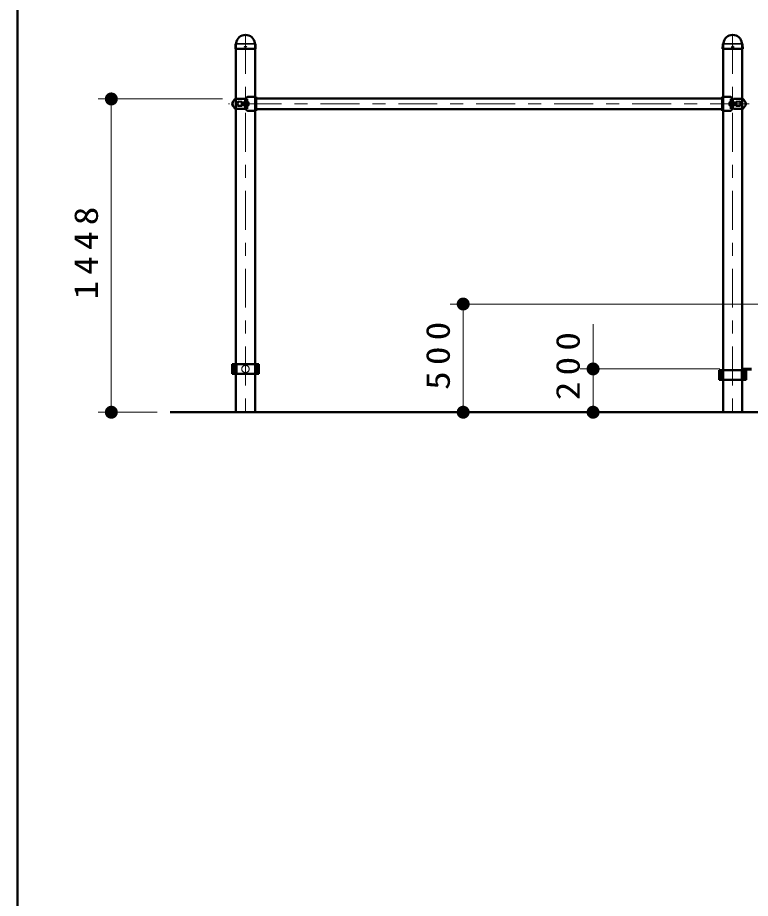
# Model space of a CAD drawing. Units: millimetres on the paper, scale 1:60. Extents: x -385 to 0, y -594 to 267.
# Drawn here: x -385 to -328.6, y -163.5 to -95.7 of the extents above; entities that cross this region are included whole.
import ezdxf

# ---------------------------------------------------------------- set-up
doc = ezdxf.new("R2010")
doc.units = ezdxf.units.MM
doc.linetypes.add('USER1', pattern=[4.5, 2.5, -2])
doc.linetypes.add('USER2', pattern=[6, 3, -1, 1, -1])
doc.layers.add('LY_1', color=140, linetype='Continuous', lineweight=50)
doc.styles.add('ＭＳ ゴシック', font='')
doc.styles.get('ＭＳ ゴシック').set_extended_font_data('MS Gothic')

# ---------------------------------------------------------------- blocks, each defined once
blk = doc.blocks.new('filled_dot')
at = {"color": 0, "linetype": 'Continuous', "lineweight": -2, "const_width": 1.25}
blk.add_lwpolyline([(-0.625, 0, 1), (0.625, 0, 1)], format="xyb", close=True, dxfattribs=at)

msp = doc.modelspace()

# ---------------------------------------------------------------- linework, layer by layer
at = {"layer": 'LY_1', "color": 7}
for p, q in [((-385, -30), (-385, -297)), ((-148.573, -126.063), (-373.271, -126.063))]:
    msp.add_line(p, q, dxfattribs=at)
at = {"layer": 'LY_1', "color": 7, "lineweight": 13}
for p, q in [((-368.177, -97.663), (-366.751, -97.663)), ((-330.677, -97.663), (-329.251, -97.663)), ((-368.207, -97.721), (-366.718, -97.721)), ((-330.707, -97.721), (-329.218, -97.721)), ((-369.231, -101.938), (-378.788, -101.938)), ((-377.788, -126.063), (-377.788, -101.938)), ((-318.463, -117.73), (-351.705, -117.73)), ((-350.705, -126.063), (-350.705, -117.73)), ((-340.705, -126.063), (-340.705, -119.277)), ((-330.963, -122.73), (-341.705, -122.73)), ((-374.271, -126.063), (-378.788, -126.063))]:
    msp.add_line(p, q, dxfattribs=at)
at = {"layer": 'LY_1', "color": 7, "linetype": 'USER2', "lineweight": 13}
for p, q in [((-367.463, -97.01), (-367.463, -126.063)), ((-329.963, -97.01), (-329.963, -126.063)), ((-328.695, -102.313), (-368.767, -102.313))]:
    msp.add_line(p, q, dxfattribs=at)
at = {"layer": 'LY_1'}
for p, q in [((-368.237, -98.071), (-368.23, -97.741)), ((-368.229, -98.079), (-368.237, -98.071)), ((-368.229, -98.079), (-366.696, -98.079)), ((-368.209, -97.692), (-368.191, -97.674)), ((-368.205, -97.73), (-368.205, -126.063)), ((-366.716, -97.692), (-366.734, -97.674)), ((-366.72, -97.73), (-366.72, -126.063)), ((-366.688, -98.071), (-366.696, -98.079)), ((-366.688, -98.071), (-366.695, -97.741)), ((-330.737, -98.071), (-330.73, -97.741)), ((-330.729, -98.079), (-330.737, -98.071)), ((-330.729, -98.079), (-329.196, -98.079)), ((-330.709, -97.692), (-330.691, -97.674)), ((-330.705, -97.73), (-330.705, -126.063)), ((-329.216, -97.692), (-329.234, -97.674)), ((-329.22, -97.73), (-329.22, -126.063)), ((-329.188, -98.071), (-329.196, -98.079)), ((-329.188, -98.071), (-329.195, -97.741)), ((-368.408, -102.146), (-368.413, -102.146)), ((-368.231, -101.938), (-367.521, -101.938)), ((-367.732, -102.16), (-368.017, -102.145)), ((-367.732, -102.16), (-367.732, -102.466)), ((-367.488, -101.971), (-367.488, -102.655)), ((-367.42, -101.938), (-367.42, -102.688)), ((-367.32, -101.938), (-367.42, -101.938)), ((-367.32, -101.938), (-367.32, -102.688)), ((-367.32, -102.163), (-367.303, -102.163)), ((-367.32, -102.163), (-367.32, -102.463)), ((-366.65, -101.771), (-367.253, -101.771)), ((-367.22, -102.246), (-367.22, -102.38)), ((-366.65, -101.771), (-366.65, -102.855)), ((-330.775, -101.908), (-366.65, -101.908)), ((-330.775, -101.771), (-330.775, -102.855)), ((-330.775, -101.771), (-330.172, -101.771)), ((-330.205, -102.246), (-330.205, -102.38)), ((-330.105, -102.163), (-330.122, -102.163)), ((-330.105, -101.938), (-330.105, -102.688)), ((-330.105, -101.938), (-330.005, -101.938)), ((-330.105, -102.163), (-330.105, -102.463)), ((-330.005, -101.938), (-330.005, -102.688)), ((-329.938, -101.971), (-329.938, -102.655)), ((-329.194, -101.938), (-329.904, -101.938)), ((-329.693, -102.16), (-329.409, -102.145)), ((-329.693, -102.16), (-329.693, -102.466)), ((-329.017, -102.146), (-329.013, -102.146)), ((-368.408, -102.48), (-368.413, -102.48)), ((-368.229, -102.688), (-367.521, -102.688)), ((-367.732, -102.466), (-368.017, -102.481)), ((-367.32, -102.688), (-367.42, -102.688)), ((-367.32, -102.463), (-367.303, -102.463)), ((-366.65, -102.855), (-367.253, -102.855)), ((-330.775, -102.718), (-366.65, -102.718)), ((-330.775, -102.855), (-330.172, -102.855)), ((-330.105, -102.463), (-330.122, -102.463)), ((-330.105, -102.688), (-330.005, -102.688)), ((-329.196, -102.688), (-329.904, -102.688)), ((-329.693, -102.466), (-329.409, -102.481)), ((-329.017, -102.48), (-329.013, -102.48)), ((-368.493, -122.355), (-366.432, -122.355)), ((-368.493, -122.355), (-368.493, -123.105)), ((-368.363, -122.355), (-368.363, -123.105)), ((-368.314, -122.355), (-368.314, -123.105)), ((-368.158, -122.355), (-368.158, -123.105)), ((-366.571, -122.355), (-366.571, -123.105)), ((-366.432, -122.355), (-366.432, -123.105)), ((-329.22, -122.73), (-328.504, -122.73)), ((-368.493, -123.105), (-366.432, -123.105)), ((-328.932, -122.83), (-330.993, -122.83)), ((-330.993, -122.83), (-330.993, -123.58)), ((-330.854, -122.83), (-330.854, -123.58)), ((-329.267, -122.83), (-329.267, -123.58)), ((-329.22, -122.768), (-328.504, -122.768)), ((-329.111, -122.83), (-329.111, -123.58)), ((-329.062, -122.83), (-329.062, -123.58)), ((-328.932, -122.83), (-328.932, -123.58)), ((-328.932, -123.58), (-330.993, -123.58))]:
    msp.add_line(p, q, dxfattribs=at)
at = {"layer": 'LY_1', "color": 7, "linetype": 'USER1', "lineweight": 13}
for p, q in [((-368.213, -101.955), (-368.213, -102.671)), ((-367.737, -102.23), (-367.32, -102.23)), ((-367.737, -102.396), (-367.737, -102.23)), ((-367.737, -102.396), (-367.32, -102.396)), ((-367.595, -102.167), (-367.732, -102.16)), ((-367.588, -102.171), (-367.721, -102.171)), ((-367.721, -102.171), (-367.721, -102.455)), ((-367.588, -102.176), (-367.588, -102.45)), ((-367.488, -102.213), (-367.588, -102.213)), ((-367.488, -102.413), (-367.588, -102.413)), ((-367.32, -102.213), (-367.42, -102.213)), ((-367.32, -102.413), (-367.42, -102.413)), ((-330.105, -102.213), (-330.005, -102.213)), ((-329.688, -102.23), (-330.105, -102.23)), ((-329.688, -102.396), (-330.105, -102.396)), ((-330.105, -102.413), (-330.005, -102.413)), ((-329.938, -102.213), (-329.838, -102.213)), ((-329.938, -102.413), (-329.838, -102.413)), ((-329.838, -102.171), (-329.704, -102.171)), ((-329.838, -102.176), (-329.838, -102.45)), ((-329.83, -102.167), (-329.693, -102.16)), ((-329.704, -102.171), (-329.704, -102.455)), ((-329.688, -102.396), (-329.688, -102.23)), ((-329.213, -101.955), (-329.213, -102.671)), ((-367.595, -102.459), (-367.732, -102.466)), ((-367.588, -102.455), (-367.721, -102.455)), ((-329.838, -102.455), (-329.704, -102.455)), ((-329.83, -102.459), (-329.693, -102.466))]:
    msp.add_line(p, q, dxfattribs=at)
at = {"layer": 'LY_1'}
for centre in [(-367.463, -97.946), (-329.963, -97.946)]:
    msp.add_circle(centre, 0.05, dxfattribs=at)
at = {"layer": 'LY_1', "color": 7, "linetype": 'USER1', "lineweight": 13}
msp.add_circle((-367.463, -122.73), 0.283, dxfattribs=at)
at = {"layer": 'LY_1'}
for centre, radius, start, end in [((-368.224, -97.641), 0.0467, 315, 353.3676), ((-367.463, -97.73), 0.72, 90, 173.3676), ((-367.463, -97.73), 0.72, 6.6324, 90), ((-366.701, -97.641), 0.0467, 186.6324, 225), ((-330.724, -97.641), 0.0467, 315, 353.3676), ((-329.963, -97.73), 0.72, 90, 173.3676), ((-329.963, -97.73), 0.72, 6.6324, 90), ((-329.201, -97.641), 0.0467, 186.6324, 225), ((-368.16, -97.742), 0.07, 135, 178.99605), ((-366.765, -97.742), 0.07, 1.00395, 45), ((-330.66, -97.742), 0.07, 135, 178.99605), ((-329.265, -97.742), 0.07, 1.00395, 45), ((-368.213, -102.313), 0.267, 143.1301, 216.8699), ((-368.213, -102.313), 0.25, 154.44159, 205.55841), ((-367.386, -102.708), 1.167, 140.22094, 154.44159), ((-368.413, -102.163), 0.0167, 90, 143.1301), ((-368.231, -102.005), 0.0667, 90, 140.22094), ((-367.853, -102.313), 0.232, 154.69944, 205.30056), ((-367.008, -102.713), 1.167, 151.38495, 154.69944), ((-367.008, -101.913), 1.167, 205.30056, 208.61505), ((-368.017, -102.162), 0.0167, 87, 151.38495), ((-367.521, -101.971), 0.0333, 0, 90), ((-367.253, -101.938), 0.167, 90, 180), ((-367.303, -102.246), 0.0833, 0, 90), ((-367.303, -102.38), 0.0833, 270, 0), ((-330.122, -102.246), 0.0833, 90, 180), ((-330.122, -102.38), 0.0833, 180, 270), ((-330.172, -101.938), 0.167, 0, 90), ((-329.904, -101.971), 0.0333, 90, 180), ((-329.408, -102.162), 0.0167, 28.61505, 93), ((-330.417, -102.713), 1.167, 25.30055, 28.61505), ((-330.417, -101.913), 1.167, 331.38495, 334.69945), ((-329.572, -102.313), 0.232, 334.69945, 25.30055), ((-329.194, -102.005), 0.0667, 39.77906, 90), ((-330.04, -102.708), 1.167, 25.55841, 39.77906), ((-329.013, -102.163), 0.0167, 36.8699, 90), ((-329.213, -102.313), 0.267, 323.1301, 36.8699), ((-329.213, -102.313), 0.25, 334.44159, 25.55841), ((-367.386, -101.917), 1.167, 205.55841, 219.77906), ((-368.413, -102.463), 0.0167, 216.8699, 270), ((-368.231, -102.621), 0.0667, 219.77906, 270), ((-368.017, -102.464), 0.0167, 208.61505, 273), ((-367.521, -102.655), 0.0333, 270, 0), ((-367.253, -102.688), 0.167, 180, 270), ((-330.172, -102.688), 0.167, 270, 0), ((-329.904, -102.655), 0.0333, 180, 270), ((-329.408, -102.464), 0.0167, 267, 331.38495), ((-329.194, -102.621), 0.0667, 270, 320.22094), ((-330.04, -101.917), 1.167, 320.22094, 334.44159), ((-329.013, -102.463), 0.0167, 270, 323.1301)]:
    msp.add_arc(centre, radius, start, end, dxfattribs=at)
at = {"layer": 'LY_1', "color": 7, "linetype": 'USER1', "lineweight": 13}
for centre, radius, start, end in [((-368.229, -101.955), 0.0167, 0, 91.98888), ((-367.596, -102.176), 0.0083, 0, 88), ((-367.596, -102.176), 0.0083, 0, 88), ((-329.829, -102.176), 0.0083, 92, 180), ((-329.829, -102.176), 0.0083, 92, 180), ((-329.196, -101.955), 0.0167, 88.01112, 180), ((-368.229, -102.671), 0.0167, 270, 0), ((-367.596, -102.45), 0.0083, 272, 0), ((-367.596, -102.45), 0.0083, 273, 0), ((-329.829, -102.45), 0.0083, 180, 268), ((-329.829, -102.45), 0.0083, 180, 267), ((-329.196, -102.671), 0.0167, 180, 270)]:
    msp.add_arc(centre, radius, start, end, dxfattribs=at)

# ---------------------------------------------------------------- block references
at = {"layer": 'LY_1', "color": 7, "lineweight": 13, "xscale": 0.4, "yscale": 0.4}
for p, rotation in [((-377.788, -101.938), 270), ((-350.705, -117.73), 270), ((-340.705, -122.73), 270), ((-377.788, -126.063), 90), ((-350.705, -126.063), 90), ((-340.705, -126.063), 90)]:
    msp.add_blockref('filled_dot', p, dxfattribs=dict(at, rotation=rotation))

# ---------------------------------------------------------------- texts
at = {"layer": 'LY_1', "color": 7, "char_height": 1.833, "attachment_point": 8, "rotation": 90, "style": 'ＭＳ ゴシック'}
for s, insert in [('\\T1.33;\\W1.15;1448', (-378.788, -113.573)), ('\\T1.33;\\W1.15;500', (-351.705, -121.48)), ('\\T1.33;\\W1.15;200', (-341.705, -122.277))]:
    msp.add_mtext(s, dxfattribs=dict(at, insert=insert))

doc.saveas('drawing.dxf')
